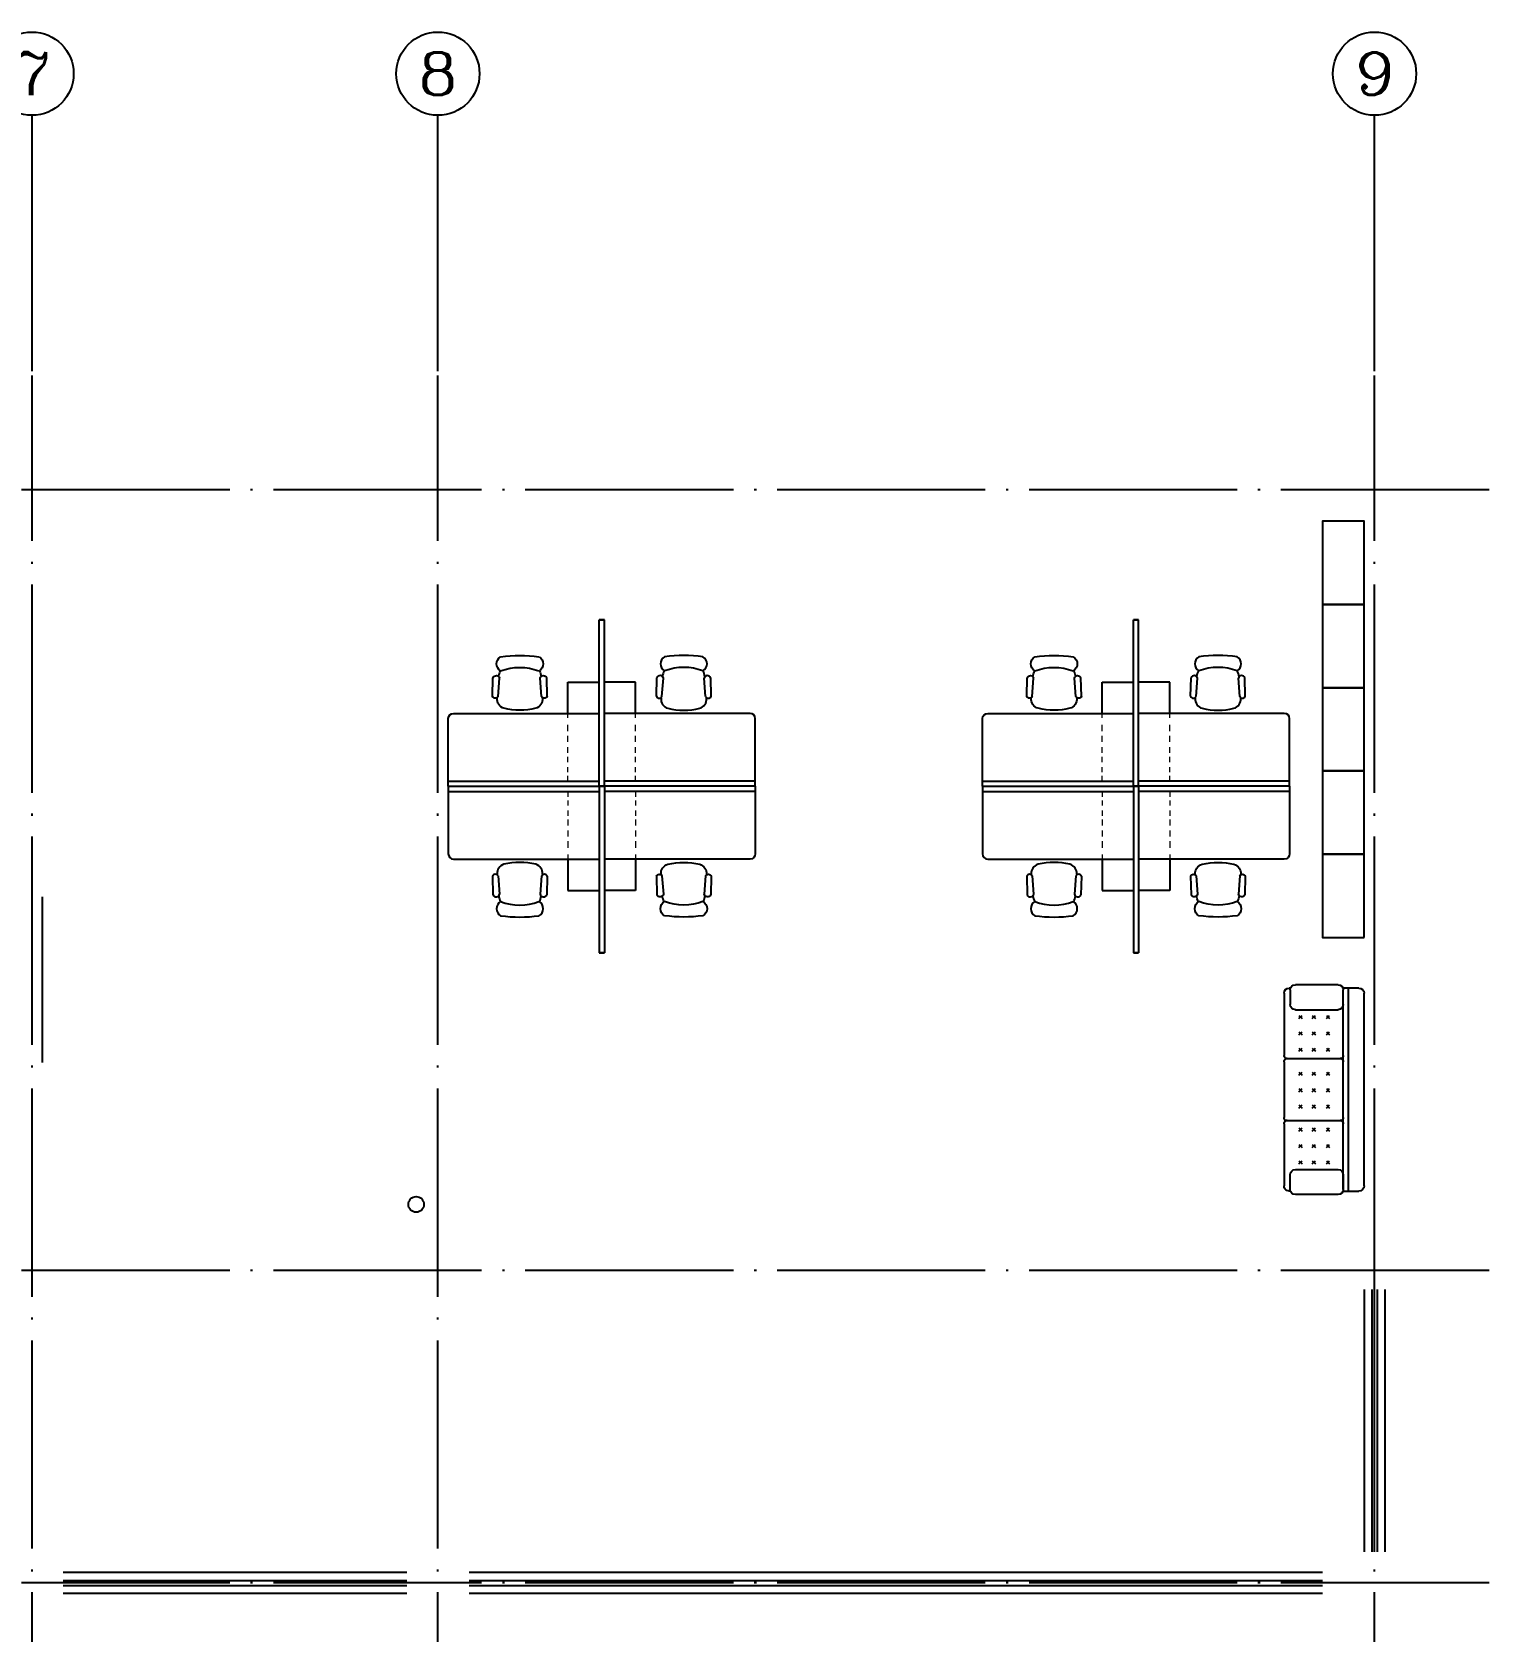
# Model space of a CAD drawing. Extents: x 28773 to 175644, y 7355 to 486294.
# Drawn here: x 127384 to 141384, y 199133 to 214502 of the extents above; entities that cross this region are included whole.
import ezdxf
from ezdxf.enums import TextEntityAlignment as Align

# ---------------------------------------------------------------- set-up
doc = ezdxf.new("R2010")
doc.units = 0
doc.header["$LTSCALE"] = 1000
doc.header["$MEASUREMENT"] = 0
doc.linetypes.add('DOTE', pattern=[2.42, 2, -0.2, 0.02, -0.2])
for name, color, linetype in [('', 7, 'Continuous'), ('AXIS', 3, 'Continuous'), ('AXIS_TEXT', 7, 'Continuous'), ('DOTE', 1, 'DOTE'), ('RAIL', 163, 'Continuous'), ('STAIR', 3, 'Continuous'), ('WALL', 2, 'Continuous'), ('家具', 8, 'Continuous')]:
    doc.layers.add(name, color=color, linetype=linetype)
doc.styles.add('_TCH_AXIS', font='complex_.ttf', dxfattribs={"bigfont": 'GBCBIG'})
doc.styles.add('COMPLEX', font='COMPLEX')
doc.styles.add('DIM_FONT', font='simplex_.ttf', dxfattribs={"width": 0.7, "bigfont": 'GBCBIG'})

# ---------------------------------------------------------------- blocks, each defined once
blk = doc.blocks.new('$plan$00001572')
at = {"layer": '家具'}
for p, q in [((-925, 0), (925, 0)), ((-975, -203), (-975, -50)), ((-975, -150), (975, -150)), ((975, -50), (975, -203)), ((-1008, -250), (-1008, -661)), ((-958, -200), (958, -200)), ((-818, -200), (-958, -200)), ((-768, -661), (-768, -250)), ((-298, -740), (-298, -230)), ((298, -740), (298, -230)), ((768, -661), (768, -250)), ((818, -200), (958, -200)), ((1008, -250), (1008, -661)), ((-683, -363), (-713, -332)), ((-713, -363), (-683, -332)), ((-556, -363), (-526, -332)), ((-526, -363), (-556, -332)), ((-368, -363), (-398, -332)), ((-398, -363), (-368, -332)), ((-177, -363), (-147, -332)), ((-147, -363), (-177, -332)), ((11, -363), (-20, -332)), ((-20, -363), (11, -332)), ((138, -363), (168, -332)), ((168, -363), (138, -332)), ((398, -363), (368, -332)), ((368, -363), (398, -332)), ((526, -363), (556, -332)), ((556, -363), (526, -332)), ((713, -363), (683, -332)), ((683, -363), (713, -332)), ((-683, -500), (-713, -469)), ((-713, -500), (-683, -469)), ((-683, -627), (-713, -597)), ((-713, -627), (-683, -597)), ((-526, -500), (-556, -469)), ((-556, -500), (-526, -469)), ((-526, -627), (-556, -597)), ((-556, -627), (-526, -597)), ((-368, -500), (-398, -469)), ((-398, -500), (-368, -469)), ((-368, -627), (-398, -597)), ((-398, -627), (-368, -597)), ((-177, -500), (-147, -469)), ((-147, -500), (-177, -469)), ((-177, -627), (-147, -597)), ((-147, -627), (-177, -597)), ((-20, -500), (11, -469)), ((11, -500), (-20, -469)), ((-20, -627), (11, -597)), ((11, -627), (-20, -597)), ((138, -500), (168, -469)), ((168, -500), (138, -469)), ((138, -627), (168, -597)), ((168, -627), (138, -597)), ((398, -500), (368, -469)), ((368, -500), (398, -469)), ((398, -627), (368, -597)), ((368, -627), (398, -597)), ((556, -500), (526, -469)), ((526, -500), (556, -469)), ((556, -627), (526, -597)), ((526, -627), (556, -597)), ((713, -500), (683, -469)), ((683, -500), (713, -469)), ((713, -627), (683, -597)), ((683, -627), (713, -597)), ((-975, -711), (-975, -720)), ((-958, -711), (-818, -711)), ((958, -711), (818, -711)), ((975, -708), (975, -720)), ((-329, -770), (-925, -770)), ((267, -770), (-267, -770)), ((925, -770), (329, -770))]:
    blk.add_line(p, q, dxfattribs=at)
for centre, radius, start, end in [((-925, -50), 50, 90, 180), ((925, -50), 50, 0, 90), ((-958, -250), 50, 90, 180), ((-818, -250), 50, 0, 90), ((-328, -230), 30, 0, 90), ((-268, -230), 30, 90, 180), ((268, -230), 30, 0, 90), ((328, -230), 30, 90, 180), ((818, -250), 50, 90, 180), ((958, -250), 50, 0, 90), ((-958, -661), 50, 180, 270), ((-925, -720), 50, 166.9875, 270), ((-818, -661), 50, 270, 0), ((-328, -740), 30, 268.1928, 0), ((-268, -740), 30, 180, 271.8072), ((268, -740), 30, 268.1928, 0), ((328, -740), 30, 180, 271.8072), ((818, -661), 50, 180, 270), ((925, -720), 50, 270, 0), ((958, -661), 50, 270, 0)]:
    blk.add_arc(centre, radius, start, end, dxfattribs=at)
at = {"layer": '家具', "style": 'DIM_FONT', "width": 0.8, "flags": 9}
for tag in ['YSIZE', 'XSIZE']:
    blk.add_attdef(tag, (0, 0), '', height=0.5, rotation=180, dxfattribs=at)
blk = doc.blocks.new('$plan$00000274')
at = {"layer": '家具'}
for p, q in [((0, 0), (0, 1600)), ((50, 1600), (0, 1600)), ((50, 50), (50, 1600)), ((350, 1000), (50, 1000)), ((350, 700), (350, 1000)), ((550, 865), (554, 1042)), ((603, 861), (617, 1037)), ((1022, 861), (1009, 1037)), ((1075, 865), (1071, 1042)), ((594, 845), (594, 851)), ((594, 845), (594, 851)), ((1031, 845), (1031, 851)), ((1450, 700), (50, 700)), ((1500, 0), (1500, 650)), ((1500, 0), (0, 0)), ((1500, 50), (50, 50))]:
    blk.add_line(p, q, dxfattribs=at)
at = {"layer": '家具', "lineweight": 13}
for p, q in [((350, 657), (350, 700)), ((350, 528), (350, 591)), ((350, 426), (350, 483)), ((350, 320), (350, 377)), ((350, 233), (350, 284)), ((350, 137), (350, 185)), ((350, 50), (350, 101))]:
    blk.add_line(p, q, dxfattribs=at)
at = {"layer": '家具'}
for centre, radius, start, end in [((668, 1176), 78.9, 120.3927, 239.6073), ((813, -172), 1428, 82.5907, 97.4093), ((957, 1176), 78.9, 300.3927, 59.6073), ((788, 1028), 183, 153.618, 171.9048), ((813, 623), 519, 69.209, 110.791), ((834, 1028), 183, 7.3347, 26.2122), ((585, 1030), 32.7, 12.8663, 157.8436), ((1040, 1030), 32.7, 22.1564, 167.1337), ((577, 874), 28.8, 198.7162, 333.9569), ((685, 837), 91.4, 175, 253.8913), ((940, 837), 91.4, 286.1087, 5), ((1048, 874), 28.8, 206.0431, 341.2838), ((813, 1375), 644, 256.275, 283.725), ((1450, 650), 50, 0, 90)]:
    blk.add_arc(centre, radius, start, end, dxfattribs=at)
blk = doc.blocks.new('_AXISO')
blk.add_circle((0, 0), 0.5)
at = {"layer": 'AXIS_TEXT', "style": 'COMPLEX', "width": 1.041667}
blk.add_attdef('A', text='', height=0.56, dxfattribs=at).set_placement((-0.25, -0.28), (0.25, -0.28), align=Align.FIT)

msp = doc.modelspace()

# ---------------------------------------------------------------- linework, layer by layer
at = {"color": 5}
for points in [[(140259, 202424), (140259, 199904)], [(140309, 202424), (140309, 199904)], [(127684, 199629), (130984, 199629)], [(127684, 199579), (130984, 199579)], [(131584, 199629), (139784, 199629)], [(131584, 199579), (139784, 199579)]]:
    msp.add_lwpolyline(points, dxfattribs=at)
msp.add_circle((131075, 203240), 75, dxfattribs=at)
at = {"layer": 'AXIS'}
for p, q in [((127384, 211244), (127384, 213702)), ((131284, 211244), (131284, 213702)), ((140284, 211244), (140284, 213702))]:
    msp.add_line(p, q, dxfattribs=at)
at = {"layer": 'DOTE'}
for p, q in [((127384, 197514), (127384, 211204)), ((131284, 197514), (131284, 211204)), ((140284, 197514), (140284, 211204)), ((141384, 210104), (78684, 210104)), ((141384, 210104), (78684, 210104)), ((141384, 210104), (78684, 210104)), ((141384, 210104), (78684, 210104)), ((141384, 202604), (78684, 202604)), ((141384, 199604), (78684, 199604))]:
    msp.add_line(p, q, dxfattribs=at)
at = {"layer": 'RAIL'}
msp.add_line((140284, 199904), (140284, 202424), dxfattribs=at)
at = {"layer": 'STAIR'}
msp.add_line((127484, 204604), (127484, 206194), dxfattribs=at)
at = {"layer": 'WALL'}
for p, q in [((140184, 202424), (140184, 199904)), ((140384, 202424), (140384, 199904)), ((130984, 199704), (127684, 199704)), ((139784, 199704), (131584, 199704)), ((130984, 199504), (127684, 199504)), ((139784, 199504), (131584, 199504))]:
    msp.add_line(p, q, dxfattribs=at)
at = {"layer": '家具', "linetype": 'Continuous'}
for points in [[(140184, 209004), (140184, 209804), (139784, 209804), (139784, 209004)], [(140184, 208204), (140184, 209004), (139784, 209004), (139784, 208204)], [(140184, 207404), (140184, 208204), (139784, 208204), (139784, 207404)], [(140184, 206604), (140184, 207404), (139784, 207404), (139784, 206604)], [(140184, 205804), (140184, 206604), (139784, 206604), (139784, 205804)]]:
    msp.add_lwpolyline(points, close=True, dxfattribs=at)

# ---------------------------------------------------------------- block references
at = {"layer": '', "linetype": 'Continuous'}
for name, p, yscale, rotation in [('$plan$00000274', (132884, 207257), -0.9999999999999998, 180), ('$plan$00000274', (138017, 207257), -0.9999999999999998, 180), ('$plan$00001572', (140184, 204343), -1, 90.00000000000001)]:
    msp.add_blockref(name, p, dxfattribs=dict(at, yscale=yscale, rotation=rotation))
for p in [(132834, 207257), (137967, 207257)]:
    msp.add_blockref('$plan$00000274', p, dxfattribs=at)
at = {"layer": '', "linetype": 'Continuous', "rotation": 180.0000000000178}
for p in [(132884, 207257), (138017, 207257)]:
    msp.add_blockref('$plan$00000274', p, dxfattribs=at)
at = {"layer": '', "linetype": 'Continuous', "yscale": -0.9999999999999998}
for p in [(132834, 207257), (137967, 207257)]:
    msp.add_blockref('$plan$00000274', p, dxfattribs=at)
at = {"layer": 'AXIS'}
ref = msp.add_blockref('_AXISO', (127384, 214102), dxfattribs=dict(at, xscale=800, yscale=800, zscale=800))
ref.add_attrib('A', '7', dxfattribs={"layer": 'AXIS_TEXT', "height": 412, "style": '_TCH_AXIS', "width": 0.966688}).set_placement((127194, 213897), (127574, 213897), align=Align.FIT)
ref = msp.add_blockref('_AXISO', (131284, 214102), dxfattribs=dict(at, xscale=800, yscale=800, zscale=800))
ref.add_attrib('A', '8', dxfattribs={"layer": 'AXIS_TEXT', "height": 405, "style": '_TCH_AXIS'}).set_placement((131091, 213900), (131477, 213900), align=Align.FIT)
ref = msp.add_blockref('_AXISO', (140284, 214102), dxfattribs=dict(at, xscale=800, yscale=800, zscale=800))
ref.add_attrib('A', '9', dxfattribs={"layer": 'AXIS_TEXT', "height": 405, "style": '_TCH_AXIS'}).set_placement((140091, 213900), (140477, 213900), align=Align.FIT)

doc.saveas('drawing.dxf')
